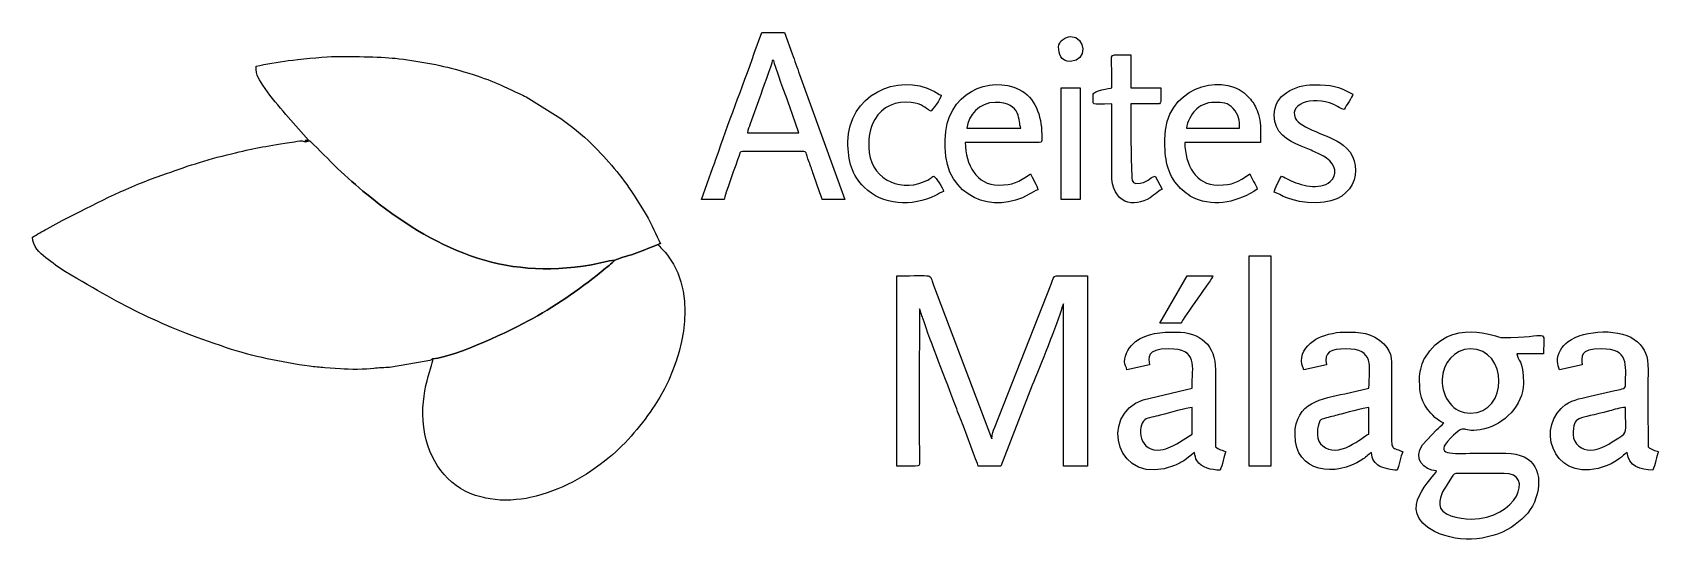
# Model space of a CAD drawing. Header units: centimetres. Extents: x -10.21 to -0.6, y 11.13 to 14.16.
import ezdxf

# ---------------------------------------------------------------- set-up
doc = ezdxf.new("R2010")
doc.units = ezdxf.units.CM
doc.header["$MEASUREMENT"] = 0
doc.layers.add('Capa 1', color=7, linetype='Continuous')

msp = doc.modelspace()

# ---------------------------------------------------------------- linework, layer by layer
at = {"layer": 'Capa 1', "color": 116}
for points, knots in [([(-6.25545, 13.17556), (-6.25545, 13.17556), (-6.12228, 13.17556), (-6.12228, 13.17556), (-6.12228, 13.17556), (-6.12044, 13.19767), (-6.04729, 13.39359), (-6.03499, 13.43056), (-6.03499, 13.43056), (-6.03016, 13.44509), (-6.02891, 13.46076), (-6.01289, 13.46076), (-6.01289, 13.46076), (-6.01289, 13.46076), (-5.65144, 13.46076), (-5.65144, 13.46076), (-5.65144, 13.46076), (-5.63581, 13.46076), (-5.63611, 13.44766), (-5.63162, 13.43303), (-5.63162, 13.43303), (-5.62826, 13.42206), (-5.62449, 13.41007), (-5.61954, 13.39757), (-5.61954, 13.39757), (-5.60944, 13.37207), (-5.60252, 13.3495), (-5.59381, 13.32347), (-5.59381, 13.32347), (-5.59381, 13.32347), (-5.55505, 13.21485), (-5.55505, 13.21485), (-5.55505, 13.21485), (-5.55074, 13.20275), (-5.54447, 13.18593), (-5.54205, 13.17556), (-5.54205, 13.17556), (-5.54205, 13.17556), (-5.40888, 13.17556), (-5.40888, 13.17556), (-5.40888, 13.17556), (-5.40888, 13.17556), (-5.6759, 13.9164), (-5.6759, 13.9164), (-5.6759, 13.9164), (-5.69066, 13.95574), (-5.70384, 13.99681), (-5.72003, 14.03866), (-5.72003, 14.03866), (-5.72003, 14.03866), (-5.76558, 14.16426), (-5.76558, 14.16426), (-5.76558, 14.16426), (-5.76558, 14.16426), (-5.89875, 14.16426), (-5.89875, 14.16426), (-5.89875, 14.16426), (-5.89875, 14.16426), (-5.94338, 14.0425), (-5.94338, 14.0425), (-5.94338, 14.0425), (-6.01393, 13.83917), (-6.0999, 13.62287), (-6.16684, 13.42449), (-6.16684, 13.42449), (-6.17398, 13.4033), (-6.18126, 13.38456), (-6.18826, 13.36509), (-6.18826, 13.36509), (-6.18826, 13.36509), (-6.25545, 13.17556), (-6.25545, 13.17556)], [0, 0, 0, 0, 0.0526316, 0.0526316, 0.0526316, 0.0526316, 0.1052632, 0.1052632, 0.1052632, 0.1052632, 0.1578947, 0.1578947, 0.1578947, 0.1578947, 0.2105263, 0.2105263, 0.2105263, 0.2105263, 0.2631579, 0.2631579, 0.2631579, 0.2631579, 0.3157895, 0.3157895, 0.3157895, 0.3157895, 0.3684211, 0.3684211, 0.3684211, 0.3684211, 0.4210526, 0.4210526, 0.4210526, 0.4210526, 0.4736842, 0.4736842, 0.4736842, 0.4736842, 0.5263158, 0.5263158, 0.5263158, 0.5263158, 0.5789474, 0.5789474, 0.5789474, 0.5789474, 0.6315789, 0.6315789, 0.6315789, 0.6315789, 0.6842105, 0.6842105, 0.6842105, 0.6842105, 0.7368421, 0.7368421, 0.7368421, 0.7368421, 0.7894737, 0.7894737, 0.7894737, 0.7894737, 0.8421053, 0.8421053, 0.8421053, 0.8421053, 0.8947368, 0.8947368, 0.8947368, 0.8947368, 1, 1, 1, 1]), ([(-4.14379, 14.0787), (-4.14379, 14.03755), (-4.1337, 13.99314), (-4.07245, 13.99314), (-4.07245, 13.99314), (-3.97308, 13.99314), (-3.98004, 14.14049), (-4.07245, 14.14049), (-4.07245, 14.14049), (-4.10434, 14.14049), (-4.14379, 14.11033), (-4.14379, 14.0787)], [0, 0, 0, 0, 0.25, 0.25, 0.25, 0.25, 0.5, 0.5, 0.5, 0.5, 1, 1, 1, 1]), ([(-3.8299, 13.83628), (-3.8386, 13.83555), (-3.93929, 13.81851), (-3.93929, 13.79825), (-3.93929, 13.79825), (-3.93929, 13.72626), (-3.95814, 13.74121), (-3.8299, 13.74121), (-3.8299, 13.74121), (-3.8299, 13.74121), (-3.8299, 13.32767), (-3.8299, 13.32767), (-3.8299, 13.32767), (-3.8299, 13.14849), (-3.69689, 13.12498), (-3.60248, 13.18594), (-3.60248, 13.18594), (-3.57627, 13.20286), (-3.54264, 13.23405), (-3.53027, 13.23735), (-3.53027, 13.23735), (-3.53027, 13.23735), (-3.57307, 13.31341), (-3.57307, 13.31341), (-3.57307, 13.31341), (-3.60832, 13.31048), (-3.6083, 13.27063), (-3.68722, 13.27063), (-3.68722, 13.27063), (-3.71154, 13.27063), (-3.71008, 13.29911), (-3.71118, 13.32274), (-3.71118, 13.32274), (-3.71785, 13.46701), (-3.71575, 13.59525), (-3.71575, 13.74121), (-3.71575, 13.74121), (-3.71575, 13.74121), (-3.55405, 13.74121), (-3.55405, 13.74121), (-3.55405, 13.74121), (-3.53096, 13.74121), (-3.53978, 13.77579), (-3.53978, 13.83628), (-3.53978, 13.83628), (-3.53978, 13.83628), (-3.71575, 13.83628), (-3.71575, 13.83628), (-3.71575, 13.83628), (-3.71575, 13.83628), (-3.71575, 14.03116), (-3.71575, 14.03116), (-3.71575, 14.03116), (-3.85459, 14.03116), (-3.8299, 14.05216), (-3.8299, 13.94085), (-3.8299, 13.94085), (-3.8299, 13.90599), (-3.8299, 13.87113), (-3.8299, 13.83628)], [0, 0, 0, 0, 0.0625, 0.0625, 0.0625, 0.0625, 0.125, 0.125, 0.125, 0.125, 0.1875, 0.1875, 0.1875, 0.1875, 0.25, 0.25, 0.25, 0.25, 0.3125, 0.3125, 0.3125, 0.3125, 0.375, 0.375, 0.375, 0.375, 0.4375, 0.4375, 0.4375, 0.4375, 0.5, 0.5, 0.5, 0.5, 0.5625, 0.5625, 0.5625, 0.5625, 0.625, 0.625, 0.625, 0.625, 0.6875, 0.6875, 0.6875, 0.6875, 0.75, 0.75, 0.75, 0.75, 0.8125, 0.8125, 0.8125, 0.8125, 0.875, 0.875, 0.875, 0.875, 1, 1, 1, 1]), ([(-5.83692, 13.99789), (-5.83692, 13.99789), (-5.82741, 13.99789), (-5.82741, 13.99789), (-5.82741, 13.99789), (-5.8269, 13.97487), (-5.73322, 13.72598), (-5.71802, 13.67942), (-5.71802, 13.67942), (-5.71802, 13.67942), (-5.67997, 13.57009), (-5.67997, 13.57009), (-5.67997, 13.57009), (-5.67997, 13.57009), (-5.98436, 13.57009), (-5.98436, 13.57009), (-5.98436, 13.57009), (-5.98256, 13.59162), (-5.97393, 13.60399), (-5.96707, 13.62411), (-5.96707, 13.62411), (-5.96707, 13.62411), (-5.9112, 13.78218), (-5.9112, 13.78218), (-5.9112, 13.78218), (-5.90237, 13.80746), (-5.83868, 13.97673), (-5.83692, 13.99789)], [0, 0, 0, 0, 0.125, 0.125, 0.125, 0.125, 0.25, 0.25, 0.25, 0.25, 0.375, 0.375, 0.375, 0.375, 0.5, 0.5, 0.5, 0.5, 0.625, 0.625, 0.625, 0.625, 0.75, 0.75, 0.75, 0.75, 1, 1, 1, 1]), ([(-5.38986, 13.5178), (-5.38986, 13.4017), (-5.36708, 13.3216), (-5.2936, 13.248), (-5.2936, 13.248), (-5.18794, 13.14215), (-5.00954, 13.1304), (-4.87145, 13.19932), (-4.87145, 13.19932), (-4.85869, 13.20569), (-4.83616, 13.21982), (-4.8239, 13.22309), (-4.8239, 13.22309), (-4.82554, 13.24287), (-4.87266, 13.30733), (-4.88097, 13.31341), (-4.88097, 13.31341), (-4.90122, 13.308), (-4.89977, 13.2961), (-4.94198, 13.27932), (-4.94198, 13.27932), (-5.09398, 13.21888), (-5.2662, 13.30593), (-5.2662, 13.48453), (-5.2662, 13.48453), (-5.2662, 13.54967), (-5.26333, 13.59115), (-5.23143, 13.64942), (-5.23143, 13.64942), (-5.1891, 13.72673), (-5.10204, 13.76078), (-5.01502, 13.75006), (-5.01502, 13.75006), (-4.94748, 13.74174), (-4.93935, 13.71924), (-4.89999, 13.69843), (-4.89999, 13.69843), (-4.89183, 13.7044), (-4.84019, 13.76923), (-4.83816, 13.7935), (-4.83816, 13.7935), (-4.85488, 13.79796), (-4.86228, 13.80741), (-4.87776, 13.81572), (-4.87776, 13.81572), (-5.1001, 13.93507), (-5.38986, 13.78488), (-5.38986, 13.5178)], [0, 0, 0, 0, 0.0769231, 0.0769231, 0.0769231, 0.0769231, 0.1538462, 0.1538462, 0.1538462, 0.1538462, 0.2307692, 0.2307692, 0.2307692, 0.2307692, 0.3076923, 0.3076923, 0.3076923, 0.3076923, 0.3846154, 0.3846154, 0.3846154, 0.3846154, 0.4615385, 0.4615385, 0.4615385, 0.4615385, 0.5384615, 0.5384615, 0.5384615, 0.5384615, 0.6153846, 0.6153846, 0.6153846, 0.6153846, 0.6923077, 0.6923077, 0.6923077, 0.6923077, 0.7692308, 0.7692308, 0.7692308, 0.7692308, 0.8461538, 0.8461538, 0.8461538, 0.8461538, 1, 1, 1, 1]), ([(-4.81439, 13.52731), (-4.81439, 13.52731), (-4.81439, 13.48453), (-4.81439, 13.48453), (-4.81439, 13.48453), (-4.81439, 13.18732), (-4.52347, 13.08381), (-4.31773, 13.2068), (-4.31773, 13.2068), (-4.30403, 13.21499), (-4.28111, 13.22942), (-4.26745, 13.2326), (-4.26745, 13.2326), (-4.26924, 13.25419), (-4.30005, 13.30839), (-4.31025, 13.32767), (-4.31025, 13.32767), (-4.38469, 13.27785), (-4.40943, 13.26112), (-4.50049, 13.26112), (-4.50049, 13.26112), (-4.62824, 13.26112), (-4.69549, 13.38092), (-4.69549, 13.51305), (-4.69549, 13.51305), (-4.69549, 13.51305), (-4.25794, 13.51305), (-4.25794, 13.51305), (-4.25794, 13.51305), (-4.23897, 13.51305), (-4.24367, 13.52651), (-4.24367, 13.56058), (-4.24367, 13.56058), (-4.24367, 13.6748), (-4.28371, 13.77971), (-4.37669, 13.82691), (-4.37669, 13.82691), (-4.54566, 13.9127), (-4.81439, 13.81008), (-4.81439, 13.52731)], [0, 0, 0, 0, 0.0909091, 0.0909091, 0.0909091, 0.0909091, 0.1818182, 0.1818182, 0.1818182, 0.1818182, 0.2727273, 0.2727273, 0.2727273, 0.2727273, 0.3636364, 0.3636364, 0.3636364, 0.3636364, 0.4545455, 0.4545455, 0.4545455, 0.4545455, 0.5454545, 0.5454545, 0.5454545, 0.5454545, 0.6363636, 0.6363636, 0.6363636, 0.6363636, 0.7272727, 0.7272727, 0.7272727, 0.7272727, 0.8181818, 0.8181818, 0.8181818, 0.8181818, 1, 1, 1, 1]), ([(-3.516, 13.53206), (-3.516, 13.41815), (-3.50382, 13.33183), (-3.43156, 13.25045), (-3.43156, 13.25045), (-3.41113, 13.22744), (-3.37154, 13.19679), (-3.34151, 13.18359), (-3.34151, 13.18359), (-3.21156, 13.1265), (-3.07896, 13.1638), (-2.96906, 13.23735), (-2.96906, 13.23735), (-2.9746, 13.26111), (-3.00583, 13.30177), (-3.01187, 13.32767), (-3.01187, 13.32767), (-3.08631, 13.27785), (-3.11104, 13.26112), (-3.20211, 13.26112), (-3.20211, 13.26112), (-3.33177, 13.26112), (-3.3971, 13.3807), (-3.3971, 13.51305), (-3.3971, 13.51305), (-3.3971, 13.51305), (-2.95004, 13.51305), (-2.95004, 13.51305), (-2.95004, 13.51305), (-2.95004, 13.58634), (-2.94388, 13.63444), (-2.96967, 13.70258), (-2.96967, 13.70258), (-2.98222, 13.73572), (-2.99456, 13.75333), (-3.01764, 13.77822), (-3.01764, 13.77822), (-3.01764, 13.77822), (-3.04651, 13.80641), (-3.04651, 13.80641), (-3.04651, 13.80641), (-3.18995, 13.92297), (-3.516, 13.83877), (-3.516, 13.53206)], [0, 0, 0, 0, 0.0833333, 0.0833333, 0.0833333, 0.0833333, 0.1666667, 0.1666667, 0.1666667, 0.1666667, 0.25, 0.25, 0.25, 0.25, 0.3333333, 0.3333333, 0.3333333, 0.3333333, 0.4166667, 0.4166667, 0.4166667, 0.4166667, 0.5, 0.5, 0.5, 0.5, 0.5833333, 0.5833333, 0.5833333, 0.5833333, 0.6666667, 0.6666667, 0.6666667, 0.6666667, 0.75, 0.75, 0.75, 0.75, 0.8333333, 0.8333333, 0.8333333, 0.8333333, 1, 1, 1, 1]), ([(-2.86919, 13.67466), (-2.86919, 13.57103), (-2.79141, 13.52428), (-2.70955, 13.49197), (-2.70955, 13.49197), (-2.68012, 13.48034), (-2.65754, 13.47054), (-2.62979, 13.45761), (-2.62979, 13.45761), (-2.59915, 13.44332), (-2.58496, 13.43867), (-2.55858, 13.41945), (-2.55858, 13.41945), (-2.50452, 13.38004), (-2.49114, 13.32073), (-2.53747, 13.28133), (-2.53747, 13.28133), (-2.60063, 13.22763), (-2.71671, 13.26049), (-2.78045, 13.29277), (-2.78045, 13.29277), (-2.79662, 13.30097), (-2.80887, 13.30933), (-2.82639, 13.31341), (-2.82639, 13.31341), (-2.83659, 13.29413), (-2.86739, 13.23993), (-2.86919, 13.21834), (-2.86919, 13.21834), (-2.83056, 13.20803), (-2.77714, 13.15655), (-2.61712, 13.15655), (-2.61712, 13.15655), (-2.36736, 13.15655), (-2.33082, 13.40167), (-2.46075, 13.49821), (-2.46075, 13.49821), (-2.54389, 13.55998), (-2.71676, 13.59507), (-2.74404, 13.65737), (-2.74404, 13.65737), (-2.78491, 13.75069), (-2.61463, 13.79682), (-2.49361, 13.7268), (-2.49361, 13.7268), (-2.47948, 13.71863), (-2.47495, 13.71248), (-2.45542, 13.70794), (-2.45542, 13.70794), (-2.442, 13.73327), (-2.40741, 13.78211), (-2.4031, 13.79825), (-2.4031, 13.79825), (-2.4976, 13.84823), (-2.52149, 13.85529), (-2.63615, 13.85529), (-2.63615, 13.85529), (-2.74673, 13.85529), (-2.86919, 13.79447), (-2.86919, 13.67466)], [0, 0, 0, 0, 0.0625, 0.0625, 0.0625, 0.0625, 0.125, 0.125, 0.125, 0.125, 0.1875, 0.1875, 0.1875, 0.1875, 0.25, 0.25, 0.25, 0.25, 0.3125, 0.3125, 0.3125, 0.3125, 0.375, 0.375, 0.375, 0.375, 0.4375, 0.4375, 0.4375, 0.4375, 0.5, 0.5, 0.5, 0.5, 0.5625, 0.5625, 0.5625, 0.5625, 0.625, 0.625, 0.625, 0.625, 0.6875, 0.6875, 0.6875, 0.6875, 0.75, 0.75, 0.75, 0.75, 0.8125, 0.8125, 0.8125, 0.8125, 0.875, 0.875, 0.875, 0.875, 1, 1, 1, 1]), ([(-4.12952, 13.17556), (-4.12952, 13.17556), (-4.01538, 13.17556), (-4.01538, 13.17556), (-4.01538, 13.17556), (-4.01538, 13.17556), (-4.01538, 13.83628), (-4.01538, 13.83628), (-4.01538, 13.83628), (-4.01538, 13.83628), (-4.12952, 13.83628), (-4.12952, 13.83628), (-4.12952, 13.83628), (-4.12952, 13.83628), (-4.12952, 13.17556), (-4.12952, 13.17556)], [0, 0, 0, 0, 0.2, 0.2, 0.2, 0.2, 0.4, 0.4, 0.4, 0.4, 0.6, 0.6, 0.6, 0.6, 1, 1, 1, 1]), ([(-4.51951, 13.75072), (-4.35658, 13.75072), (-4.38458, 13.63455), (-4.36732, 13.59861), (-4.36732, 13.59861), (-4.36732, 13.59861), (-4.68597, 13.59861), (-4.68597, 13.59861), (-4.68597, 13.59861), (-4.68, 13.67032), (-4.61129, 13.75072), (-4.51951, 13.75072)], [0, 0, 0, 0, 0.25, 0.25, 0.25, 0.25, 0.5, 0.5, 0.5, 0.5, 1, 1, 1, 1]), ([(-3.22113, 13.75072), (-3.17319, 13.75072), (-3.14433, 13.74931), (-3.11033, 13.7141), (-3.11033, 13.7141), (-3.07731, 13.67989), (-3.0737, 13.64174), (-3.0737, 13.59861), (-3.0737, 13.59861), (-3.0737, 13.59861), (-3.38759, 13.59861), (-3.38759, 13.59861), (-3.38759, 13.59861), (-3.38462, 13.63425), (-3.35525, 13.68383), (-3.33555, 13.70346), (-3.33555, 13.70346), (-3.3093, 13.72964), (-3.27333, 13.75072), (-3.22113, 13.75072)], [0, 0, 0, 0, 0.1666667, 0.1666667, 0.1666667, 0.1666667, 0.3333333, 0.3333333, 0.3333333, 0.3333333, 0.5, 0.5, 0.5, 0.5, 0.6666667, 0.6666667, 0.6666667, 0.6666667, 1, 1, 1, 1]), ([(-3.01662, 11.59745), (-3.01662, 11.59745), (-2.88821, 11.59745), (-2.88821, 11.59745), (-2.88821, 11.59745), (-2.88821, 11.59745), (-2.88821, 12.84283), (-2.88821, 12.84283), (-2.88821, 12.84283), (-2.88821, 12.84283), (-3.01662, 12.84283), (-3.01662, 12.84283), (-3.01662, 12.84283), (-3.01662, 12.84283), (-3.01662, 11.59745), (-3.01662, 11.59745)], [0, 0, 0, 0, 0.2, 0.2, 0.2, 0.2, 0.4, 0.4, 0.4, 0.4, 0.6, 0.6, 0.6, 0.6, 1, 1, 1, 1]), ([(-5.09974, 11.59745), (-4.9495, 11.59745), (-4.96553, 11.58639), (-4.96641, 11.64007), (-4.96641, 11.64007), (-4.97109, 11.92368), (-4.96658, 12.24431), (-4.96658, 12.52911), (-4.96658, 12.52911), (-4.96658, 12.52911), (-4.9609, 12.51576), (-4.9609, 12.51576), (-4.9609, 12.51576), (-4.95895, 12.5102), (-4.95873, 12.50862), (-4.9564, 12.50125), (-4.9564, 12.50125), (-4.95356, 12.49221), (-4.95047, 12.48326), (-4.94695, 12.47267), (-4.94695, 12.47267), (-4.90012, 12.33153), (-4.80893, 12.10373), (-4.75188, 11.94988), (-4.75188, 11.94988), (-4.73798, 11.91239), (-4.72248, 11.8734), (-4.70702, 11.83309), (-4.70702, 11.83309), (-4.70702, 11.83309), (-4.64116, 11.6565), (-4.64116, 11.6565), (-4.64116, 11.6565), (-4.63299, 11.63503), (-4.62454, 11.61954), (-4.61939, 11.59745), (-4.61939, 11.59745), (-4.61939, 11.59745), (-4.48622, 11.59745), (-4.48622, 11.59745), (-4.48622, 11.59745), (-4.48622, 11.59745), (-4.2994, 12.0762), (-4.2994, 12.0762), (-4.2994, 12.0762), (-4.2549, 12.18681), (-4.15344, 12.43441), (-4.12201, 12.54061), (-4.12201, 12.54061), (-4.12156, 12.54211), (-4.1202, 12.54645), (-4.1197, 12.54781), (-4.1197, 12.54781), (-4.11606, 12.55777), (-4.1191, 12.55157), (-4.11526, 12.55763), (-4.11526, 12.55763), (-4.11526, 12.55763), (-4.11526, 11.59745), (-4.11526, 11.59745), (-4.11526, 11.59745), (-4.11526, 11.59745), (-3.97258, 11.59745), (-3.97258, 11.59745), (-3.97258, 11.59745), (-3.97258, 11.59745), (-3.97258, 12.72399), (-3.97258, 12.72399), (-3.97258, 12.72399), (-3.97258, 12.72399), (-4.15806, 12.72399), (-4.15806, 12.72399), (-4.15806, 12.72399), (-4.17516, 12.72399), (-4.1785, 12.6991), (-4.18863, 12.67374), (-4.18863, 12.67374), (-4.18863, 12.67374), (-4.52154, 11.82763), (-4.52154, 11.82763), (-4.52154, 11.82763), (-4.53123, 11.80243), (-4.53854, 11.79237), (-4.53854, 11.75906), (-4.53854, 11.75906), (-4.5392, 11.76001), (-4.54008, 11.76272), (-4.54031, 11.76205), (-4.54031, 11.76205), (-4.54031, 11.76205), (-4.88372, 12.66896), (-4.88372, 12.66896), (-4.88372, 12.66896), (-4.91101, 12.74071), (-4.87079, 12.72399), (-5.09974, 12.72399), (-5.09974, 12.72399), (-5.09974, 12.72399), (-5.09974, 11.59745), (-5.09974, 11.59745)], [0, 0, 0, 0, 0.0384615, 0.0384615, 0.0384615, 0.0384615, 0.0769231, 0.0769231, 0.0769231, 0.0769231, 0.1153846, 0.1153846, 0.1153846, 0.1153846, 0.1538462, 0.1538462, 0.1538462, 0.1538462, 0.1923077, 0.1923077, 0.1923077, 0.1923077, 0.2307692, 0.2307692, 0.2307692, 0.2307692, 0.2692308, 0.2692308, 0.2692308, 0.2692308, 0.3076923, 0.3076923, 0.3076923, 0.3076923, 0.3461538, 0.3461538, 0.3461538, 0.3461538, 0.3846154, 0.3846154, 0.3846154, 0.3846154, 0.4230769, 0.4230769, 0.4230769, 0.4230769, 0.4615385, 0.4615385, 0.4615385, 0.4615385, 0.5, 0.5, 0.5, 0.5, 0.5384615, 0.5384615, 0.5384615, 0.5384615, 0.5769231, 0.5769231, 0.5769231, 0.5769231, 0.6153846, 0.6153846, 0.6153846, 0.6153846, 0.6538462, 0.6538462, 0.6538462, 0.6538462, 0.6923077, 0.6923077, 0.6923077, 0.6923077, 0.7307692, 0.7307692, 0.7307692, 0.7307692, 0.7692308, 0.7692308, 0.7692308, 0.7692308, 0.8076923, 0.8076923, 0.8076923, 0.8076923, 0.8461538, 0.8461538, 0.8461538, 0.8461538, 0.8846154, 0.8846154, 0.8846154, 0.8846154, 0.9230769, 0.9230769, 0.9230769, 0.9230769, 1, 1, 1, 1]), ([(-3.54454, 12.44355), (-3.54454, 12.44355), (-3.42088, 12.44355), (-3.42088, 12.44355), (-3.42088, 12.44355), (-3.40207, 12.47907), (-3.2352, 12.70695), (-3.23064, 12.72399), (-3.23064, 12.72399), (-3.23064, 12.72399), (-3.38283, 12.72399), (-3.38283, 12.72399), (-3.38283, 12.72399), (-3.38283, 12.72399), (-3.54454, 12.44355), (-3.54454, 12.44355)], [0, 0, 0, 0, 0.2, 0.2, 0.2, 0.2, 0.4, 0.4, 0.4, 0.4, 0.6, 0.6, 0.6, 0.6, 1, 1, 1, 1]), ([(-2.00836, 12.12983), (-2.00836, 12.05169), (-2.0101, 11.99985), (-1.96149, 11.93424), (-1.96149, 11.93424), (-1.94026, 11.90558), (-1.89856, 11.86179), (-1.86568, 11.85413), (-1.86568, 11.85413), (-1.87939, 11.83366), (-1.89169, 11.82829), (-1.90963, 11.8125), (-1.90963, 11.8125), (-1.90963, 11.8125), (-1.99136, 11.72307), (-1.99136, 11.72307), (-1.99136, 11.72307), (-2.04758, 11.64205), (-1.9881, 11.57555), (-1.90848, 11.56893), (-1.90848, 11.56893), (-1.91761, 11.53477), (-2.16583, 11.33548), (-1.91966, 11.21077), (-1.91966, 11.21077), (-1.76724, 11.13355), (-1.56374, 11.16033), (-1.44301, 11.25107), (-1.44301, 11.25107), (-1.38801, 11.29242), (-1.3428, 11.34092), (-1.32034, 11.40892), (-1.32034, 11.40892), (-1.27511, 11.54586), (-1.32335, 11.67446), (-1.49944, 11.67353), (-1.49944, 11.67353), (-1.56283, 11.6732), (-1.6263, 11.6735), (-1.68971, 11.6735), (-1.68971, 11.6735), (-1.81104, 11.6735), (-1.93071, 11.65661), (-1.82654, 11.76273), (-1.82654, 11.76273), (-1.72502, 11.86618), (-1.77008, 11.7829), (-1.62449, 11.81747), (-1.62449, 11.81747), (-1.51195, 11.84418), (-1.39484, 11.95695), (-1.39484, 12.08704), (-1.39484, 12.08704), (-1.39484, 12.23385), (-1.42891, 12.21516), (-1.43288, 12.26292), (-1.43288, 12.26292), (-1.43288, 12.26292), (-1.27594, 12.26292), (-1.27594, 12.26292), (-1.27594, 12.26292), (-1.27594, 12.42304), (-1.23254, 12.35799), (-1.51849, 12.35799), (-1.51849, 12.35799), (-1.5517, 12.35799), (-1.8273, 12.48952), (-1.97789, 12.23723), (-1.97789, 12.23723), (-1.99037, 12.21632), (-2.00836, 12.16086), (-2.00836, 12.12983)], [0, 0, 0, 0, 0.0526316, 0.0526316, 0.0526316, 0.0526316, 0.1052632, 0.1052632, 0.1052632, 0.1052632, 0.1578947, 0.1578947, 0.1578947, 0.1578947, 0.2105263, 0.2105263, 0.2105263, 0.2105263, 0.2631579, 0.2631579, 0.2631579, 0.2631579, 0.3157895, 0.3157895, 0.3157895, 0.3157895, 0.3684211, 0.3684211, 0.3684211, 0.3684211, 0.4210526, 0.4210526, 0.4210526, 0.4210526, 0.4736842, 0.4736842, 0.4736842, 0.4736842, 0.5263158, 0.5263158, 0.5263158, 0.5263158, 0.5789474, 0.5789474, 0.5789474, 0.5789474, 0.6315789, 0.6315789, 0.6315789, 0.6315789, 0.6842105, 0.6842105, 0.6842105, 0.6842105, 0.7368421, 0.7368421, 0.7368421, 0.7368421, 0.7894737, 0.7894737, 0.7894737, 0.7894737, 0.8421053, 0.8421053, 0.8421053, 0.8421053, 0.8947368, 0.8947368, 0.8947368, 0.8947368, 1, 1, 1, 1]), ([(-1.18082, 12.16785), (-1.18082, 12.16785), (-1.04765, 12.19637), (-1.04765, 12.19637), (-1.04765, 12.19637), (-1.05165, 12.24441), (-1.06518, 12.29144), (-0.9335, 12.29144), (-0.9335, 12.29144), (-0.76786, 12.29144), (-0.79083, 12.20175), (-0.79083, 12.07278), (-0.79083, 12.07278), (-0.79083, 12.0541), (-0.82563, 12.05137), (-0.85384, 12.04545), (-0.85384, 12.04545), (-0.85384, 12.04545), (-1.00003, 12.01094), (-1.00003, 12.01094), (-1.00003, 12.01094), (-1.0661, 11.99487), (-1.11499, 11.99063), (-1.16585, 11.94375), (-1.16585, 11.94375), (-1.16585, 11.94375), (-1.17083, 11.93922), (-1.17083, 11.93922), (-1.17083, 11.93922), (-1.32075, 11.79476), (-1.19855, 11.4815), (-0.89942, 11.60141), (-0.89942, 11.60141), (-0.82833, 11.6299), (-0.81584, 11.65515), (-0.78131, 11.67826), (-0.78131, 11.67826), (-0.77461, 11.59778), (-0.7004, 11.57368), (-0.62912, 11.57368), (-0.62912, 11.57368), (-0.6174, 11.59809), (-0.60522, 11.66345), (-0.59583, 11.68301), (-0.59583, 11.68301), (-0.60788, 11.68879), (-0.6145, 11.68867), (-0.62795, 11.69369), (-0.62795, 11.69369), (-0.6387, 11.69771), (-0.64764, 11.70483), (-0.65766, 11.71153), (-0.65766, 11.71153), (-0.65766, 11.86359), (-0.65847, 12.01588), (-0.6576, 12.16791), (-0.6576, 12.16791), (-0.65711, 12.25297), (-0.67581, 12.29122), (-0.72059, 12.33311), (-0.72059, 12.33311), (-0.81113, 12.41781), (-1.03619, 12.40488), (-1.12933, 12.33504), (-1.12933, 12.33504), (-1.16741, 12.30649), (-1.19472, 12.26611), (-1.19332, 12.21583), (-1.19332, 12.21583), (-1.1928, 12.19716), (-1.18454, 12.18382), (-1.18082, 12.16785)], [0, 0, 0, 0, 0.0526316, 0.0526316, 0.0526316, 0.0526316, 0.1052632, 0.1052632, 0.1052632, 0.1052632, 0.1578947, 0.1578947, 0.1578947, 0.1578947, 0.2105263, 0.2105263, 0.2105263, 0.2105263, 0.2631579, 0.2631579, 0.2631579, 0.2631579, 0.3157895, 0.3157895, 0.3157895, 0.3157895, 0.3684211, 0.3684211, 0.3684211, 0.3684211, 0.4210526, 0.4210526, 0.4210526, 0.4210526, 0.4736842, 0.4736842, 0.4736842, 0.4736842, 0.5263158, 0.5263158, 0.5263158, 0.5263158, 0.5789474, 0.5789474, 0.5789474, 0.5789474, 0.6315789, 0.6315789, 0.6315789, 0.6315789, 0.6842105, 0.6842105, 0.6842105, 0.6842105, 0.7368421, 0.7368421, 0.7368421, 0.7368421, 0.7894737, 0.7894737, 0.7894737, 0.7894737, 0.8421053, 0.8421053, 0.8421053, 0.8421053, 0.8947368, 0.8947368, 0.8947368, 0.8947368, 1, 1, 1, 1]), ([(-3.73953, 12.16785), (-3.73953, 12.16785), (-3.60637, 12.19637), (-3.60637, 12.19637), (-3.60637, 12.19637), (-3.60978, 12.23742), (-3.62962, 12.29144), (-3.49222, 12.29144), (-3.49222, 12.29144), (-3.31616, 12.29144), (-3.3543, 12.19257), (-3.3543, 12.05852), (-3.3543, 12.05852), (-3.3543, 12.05852), (-3.64276, 11.99033), (-3.64276, 11.99033), (-3.64276, 11.99033), (-3.9093, 11.90186), (-3.80476, 11.46246), (-3.45813, 11.60141), (-3.45813, 11.60141), (-3.43322, 11.61139), (-3.41699, 11.62035), (-3.39609, 11.63446), (-3.39609, 11.63446), (-3.39609, 11.63446), (-3.34003, 11.67826), (-3.34003, 11.67826), (-3.34003, 11.67826), (-3.33565, 11.65948), (-3.33493, 11.64529), (-3.32586, 11.63063), (-3.32586, 11.63063), (-3.29952, 11.5881), (-3.23754, 11.57368), (-3.18784, 11.57368), (-3.18784, 11.57368), (-3.17612, 11.59809), (-3.16394, 11.66345), (-3.15455, 11.68301), (-3.15455, 11.68301), (-3.16527, 11.68815), (-3.17309, 11.68932), (-3.18595, 11.6944), (-3.18595, 11.6944), (-3.19959, 11.69978), (-3.20639, 11.70485), (-3.21638, 11.71153), (-3.21638, 11.71153), (-3.21638, 11.86359), (-3.21713, 12.01584), (-3.21634, 12.16788), (-3.21634, 12.16788), (-3.21559, 12.31295), (-3.30391, 12.39126), (-3.44942, 12.39126), (-3.44942, 12.39126), (-3.53703, 12.39126), (-3.62, 12.38588), (-3.68801, 12.33501), (-3.68801, 12.33501), (-3.72384, 12.3082), (-3.75457, 12.25978), (-3.75312, 12.2157), (-3.75312, 12.2157), (-3.75253, 12.1979), (-3.74314, 12.1833), (-3.73953, 12.16785)], [0, 0, 0, 0, 0.0555556, 0.0555556, 0.0555556, 0.0555556, 0.1111111, 0.1111111, 0.1111111, 0.1111111, 0.1666667, 0.1666667, 0.1666667, 0.1666667, 0.2222222, 0.2222222, 0.2222222, 0.2222222, 0.2777778, 0.2777778, 0.2777778, 0.2777778, 0.3333333, 0.3333333, 0.3333333, 0.3333333, 0.3888889, 0.3888889, 0.3888889, 0.3888889, 0.4444444, 0.4444444, 0.4444444, 0.4444444, 0.5, 0.5, 0.5, 0.5, 0.5555556, 0.5555556, 0.5555556, 0.5555556, 0.6111111, 0.6111111, 0.6111111, 0.6111111, 0.6666667, 0.6666667, 0.6666667, 0.6666667, 0.7222222, 0.7222222, 0.7222222, 0.7222222, 0.7777778, 0.7777778, 0.7777778, 0.7777778, 0.8333333, 0.8333333, 0.8333333, 0.8333333, 0.8888889, 0.8888889, 0.8888889, 0.8888889, 1, 1, 1, 1]), ([(-2.70749, 12.22014), (-2.70749, 12.1908), (-2.69753, 12.184), (-2.69322, 12.16785), (-2.69322, 12.16785), (-2.69322, 12.16785), (-2.56005, 12.19637), (-2.56005, 12.19637), (-2.56005, 12.19637), (-2.57848, 12.27543), (-2.52985, 12.29144), (-2.44591, 12.29144), (-2.44591, 12.29144), (-2.27177, 12.29144), (-2.30798, 12.19168), (-2.30798, 12.05852), (-2.30798, 12.05852), (-2.30798, 12.05852), (-2.45166, 12.02624), (-2.45166, 12.02624), (-2.45166, 12.02624), (-2.58154, 11.99565), (-2.74553, 11.97905), (-2.74553, 11.78283), (-2.74553, 11.78283), (-2.74553, 11.55659), (-2.50203, 11.53227), (-2.34975, 11.63444), (-2.34975, 11.63444), (-2.32887, 11.64846), (-2.31266, 11.66558), (-2.29372, 11.67826), (-2.29372, 11.67826), (-2.29048, 11.6394), (-2.27325, 11.61274), (-2.24615, 11.59745), (-2.24615, 11.59745), (-2.22576, 11.58595), (-2.17341, 11.57368), (-2.14152, 11.57368), (-2.14152, 11.57368), (-2.13214, 11.59324), (-2.11995, 11.6586), (-2.10823, 11.68301), (-2.10823, 11.68301), (-2.18378, 11.71924), (-2.17482, 11.67106), (-2.17482, 11.86364), (-2.17482, 11.86364), (-2.17482, 11.94761), (-2.17482, 12.03159), (-2.17482, 12.11556), (-2.17482, 12.11556), (-2.17482, 12.22106), (-2.16452, 12.26448), (-2.22109, 12.32124), (-2.22109, 12.32124), (-2.28929, 12.38966), (-2.35973, 12.39126), (-2.45542, 12.39126), (-2.45542, 12.39126), (-2.5141, 12.39126), (-2.58459, 12.36992), (-2.62176, 12.34836), (-2.62176, 12.34836), (-2.66809, 12.32149), (-2.70749, 12.275), (-2.70749, 12.22014)], [0, 0, 0, 0, 0.0555556, 0.0555556, 0.0555556, 0.0555556, 0.1111111, 0.1111111, 0.1111111, 0.1111111, 0.1666667, 0.1666667, 0.1666667, 0.1666667, 0.2222222, 0.2222222, 0.2222222, 0.2222222, 0.2777778, 0.2777778, 0.2777778, 0.2777778, 0.3333333, 0.3333333, 0.3333333, 0.3333333, 0.3888889, 0.3888889, 0.3888889, 0.3888889, 0.4444444, 0.4444444, 0.4444444, 0.4444444, 0.5, 0.5, 0.5, 0.5, 0.5555556, 0.5555556, 0.5555556, 0.5555556, 0.6111111, 0.6111111, 0.6111111, 0.6111111, 0.6666667, 0.6666667, 0.6666667, 0.6666667, 0.7222222, 0.7222222, 0.7222222, 0.7222222, 0.7777778, 0.7777778, 0.7777778, 0.7777778, 0.8333333, 0.8333333, 0.8333333, 0.8333333, 0.8888889, 0.8888889, 0.8888889, 0.8888889, 1, 1, 1, 1]), ([(-1.70873, 11.91117), (-1.81124, 11.91117), (-1.87519, 11.99961), (-1.87519, 12.11081), (-1.87519, 12.11081), (-1.87519, 12.20417), (-1.80109, 12.29144), (-1.70873, 12.29144), (-1.70873, 12.29144), (-1.48516, 12.29144), (-1.4808, 11.91117), (-1.70873, 11.91117)], [0, 0, 0, 0, 0.25, 0.25, 0.25, 0.25, 0.5, 0.5, 0.5, 0.5, 1, 1, 1, 1]), ([(-3.55881, 11.69252), (-3.68035, 11.69252), (-3.67758, 11.85651), (-3.62512, 11.87763), (-3.62512, 11.87763), (-3.6045, 11.88592), (-3.5564, 11.89516), (-3.53406, 11.9007), (-3.53406, 11.9007), (-3.49865, 11.90949), (-3.38104, 11.94444), (-3.3543, 11.94444), (-3.3543, 11.94444), (-3.3543, 11.94444), (-3.3543, 11.78758), (-3.3543, 11.78758), (-3.3543, 11.78758), (-3.3543, 11.78758), (-3.44439, 11.73027), (-3.44439, 11.73027), (-3.44439, 11.73027), (-3.47295, 11.71305), (-3.51281, 11.69252), (-3.55881, 11.69252)], [0, 0, 0, 0, 0.1428571, 0.1428571, 0.1428571, 0.1428571, 0.2857143, 0.2857143, 0.2857143, 0.2857143, 0.4285714, 0.4285714, 0.4285714, 0.4285714, 0.5714286, 0.5714286, 0.5714286, 0.5714286, 0.7142857, 0.7142857, 0.7142857, 0.7142857, 1, 1, 1, 1]), ([(-2.50773, 11.69252), (-2.56297, 11.69252), (-2.61237, 11.72696), (-2.61237, 11.78283), (-2.61237, 11.78283), (-2.61237, 11.81513), (-2.61445, 11.82242), (-2.6025, 11.85377), (-2.6025, 11.85377), (-2.59484, 11.87384), (-2.59514, 11.87425), (-2.57179, 11.88013), (-2.57179, 11.88013), (-2.53989, 11.88815), (-2.51403, 11.89348), (-2.48452, 11.90223), (-2.48452, 11.90223), (-2.46371, 11.90841), (-2.3299, 11.94444), (-2.30798, 11.94444), (-2.30798, 11.94444), (-2.30798, 11.94444), (-2.30798, 11.78758), (-2.30798, 11.78758), (-2.30798, 11.78758), (-2.32693, 11.78253), (-2.33641, 11.77033), (-2.35168, 11.75996), (-2.35168, 11.75996), (-2.39213, 11.73247), (-2.45506, 11.69252), (-2.50773, 11.69252)], [0, 0, 0, 0, 0.1111111, 0.1111111, 0.1111111, 0.1111111, 0.2222222, 0.2222222, 0.2222222, 0.2222222, 0.3333333, 0.3333333, 0.3333333, 0.3333333, 0.4444444, 0.4444444, 0.4444444, 0.4444444, 0.5555556, 0.5555556, 0.5555556, 0.5555556, 0.6666667, 0.6666667, 0.6666667, 0.6666667, 0.7777778, 0.7777778, 0.7777778, 0.7777778, 1, 1, 1, 1]), ([(-1.00009, 11.69252), (-1.0459, 11.69252), (-1.09996, 11.72581), (-1.09996, 11.78283), (-1.09996, 11.78283), (-1.09996, 11.90064), (-1.07594, 11.87164), (-0.88495, 11.92444), (-0.88495, 11.92444), (-0.85808, 11.93187), (-0.82015, 11.94444), (-0.79083, 11.94444), (-0.79083, 11.94444), (-0.79083, 11.78366), (-0.77604, 11.80195), (-0.83075, 11.76569), (-0.83075, 11.76569), (-0.88041, 11.73277), (-0.93473, 11.69252), (-1.00009, 11.69252)], [0, 0, 0, 0, 0.1666667, 0.1666667, 0.1666667, 0.1666667, 0.3333333, 0.3333333, 0.3333333, 0.3333333, 0.5, 0.5, 0.5, 0.5, 0.6666667, 0.6666667, 0.6666667, 0.6666667, 1, 1, 1, 1]), ([(-1.70397, 11.28373), (-1.77541, 11.28373), (-1.88946, 11.30863), (-1.88946, 11.36929), (-1.88946, 11.36929), (-1.88946, 11.42924), (-1.86556, 11.45963), (-1.82576, 11.51953), (-1.82576, 11.51953), (-1.8184, 11.5306), (-1.80748, 11.55467), (-1.79434, 11.55467), (-1.79434, 11.55467), (-1.79434, 11.55467), (-1.50898, 11.55467), (-1.50898, 11.55467), (-1.50898, 11.55467), (-1.32617, 11.55467), (-1.43318, 11.28373), (-1.70397, 11.28373)], [0, 0, 0, 0, 0.1666667, 0.1666667, 0.1666667, 0.1666667, 0.3333333, 0.3333333, 0.3333333, 0.3333333, 0.5, 0.5, 0.5, 0.5, 0.6666667, 0.6666667, 0.6666667, 0.6666667, 1, 1, 1, 1])]:
    msp.add_open_spline(points, degree=3, knots=knots, dxfattribs=at)
at = {"layer": 'Capa 1', "color": 124}
msp.add_open_spline([(-8.60015, 13.51783), (-8.60015, 13.51783), (-8.57162, 13.52254), (-8.57162, 13.52254), (-8.57162, 13.52254), (-8.45857, 13.40949), (-8.35966, 13.30693), (-8.23586, 13.20696), (-8.23586, 13.20696), (-7.83827, 12.88591), (-7.44005, 12.6958), (-6.90541, 12.7892), (-6.90541, 12.7892), (-6.86113, 12.79693), (-6.80748, 12.81345), (-6.76755, 12.8175), (-6.76755, 12.8175), (-6.73139, 12.83323), (-6.67898, 12.84517), (-6.63818, 12.85943), (-6.63818, 12.85943), (-6.59604, 12.87415), (-6.55135, 12.8968), (-6.51227, 12.90861), (-6.51227, 12.90861), (-6.50284, 12.91492), (-6.50966, 12.91104), (-6.498, 12.91413), (-6.498, 12.91413), (-6.52887, 12.97243), (-6.54029, 13.01436), (-6.58864, 13.09448), (-6.58864, 13.09448), (-6.58864, 13.09448), (-6.654, 13.20028), (-6.654, 13.20028), (-6.654, 13.20028), (-6.73371, 13.32003), (-6.80614, 13.40452), (-6.90582, 13.50473), (-6.90582, 13.50473), (-6.95999, 13.55919), (-7.02673, 13.60976), (-7.08774, 13.65565), (-7.08774, 13.65565), (-7.08774, 13.65565), (-7.29372, 13.78252), (-7.29372, 13.78252), (-7.29372, 13.78252), (-7.30731, 13.78995), (-7.31892, 13.79654), (-7.3312, 13.8021), (-7.3312, 13.8021), (-7.47589, 13.86755), (-7.51983, 13.89241), (-7.69174, 13.94086), (-7.69174, 13.94086), (-7.80793, 13.9736), (-7.93459, 13.9974), (-8.06828, 14.01135), (-8.06828, 14.01135), (-8.15697, 14.02061), (-8.34375, 14.02479), (-8.44335, 14.02181), (-8.44335, 14.02181), (-8.5072, 14.0199), (-8.63822, 14.00431), (-8.69965, 13.99752), (-8.69965, 13.99752), (-8.75957, 13.99088), (-8.83428, 13.97765), (-8.89026, 13.96462), (-8.89026, 13.96462), (-8.89026, 13.90566), (-8.87418, 13.88844), (-8.837, 13.83247), (-8.837, 13.83247), (-8.80056, 13.77759), (-8.75619, 13.72997), (-8.715, 13.67871), (-8.715, 13.67871), (-8.715, 13.67871), (-8.58112, 13.52731), (-8.58112, 13.52731), (-8.58112, 13.52731), (-8.61465, 13.52731), (-8.59116, 13.5292), (-8.60015, 13.51783)], degree=3, knots=[0, 0, 0, 0, 0.0434783, 0.0434783, 0.0434783, 0.0434783, 0.0869565, 0.0869565, 0.0869565, 0.0869565, 0.1304348, 0.1304348, 0.1304348, 0.1304348, 0.173913, 0.173913, 0.173913, 0.173913, 0.2173913, 0.2173913, 0.2173913, 0.2173913, 0.2608696, 0.2608696, 0.2608696, 0.2608696, 0.3043478, 0.3043478, 0.3043478, 0.3043478, 0.3478261, 0.3478261, 0.3478261, 0.3478261, 0.3913043, 0.3913043, 0.3913043, 0.3913043, 0.4347826, 0.4347826, 0.4347826, 0.4347826, 0.4782609, 0.4782609, 0.4782609, 0.4782609, 0.5217391, 0.5217391, 0.5217391, 0.5217391, 0.5652174, 0.5652174, 0.5652174, 0.5652174, 0.6086957, 0.6086957, 0.6086957, 0.6086957, 0.6521739, 0.6521739, 0.6521739, 0.6521739, 0.6956522, 0.6956522, 0.6956522, 0.6956522, 0.7391304, 0.7391304, 0.7391304, 0.7391304, 0.7826087, 0.7826087, 0.7826087, 0.7826087, 0.826087, 0.826087, 0.826087, 0.826087, 0.8695652, 0.8695652, 0.8695652, 0.8695652, 0.9130435, 0.9130435, 0.9130435, 0.9130435, 1, 1, 1, 1], dxfattribs=at)
at = {"layer": 'Capa 1', "color": 114}
msp.add_open_spline([(-7.84395, 12.23185), (-7.70111, 12.24822), (-7.38288, 12.39911), (-7.25371, 12.47156), (-7.25371, 12.47156), (-7.09938, 12.55812), (-6.95722, 12.65751), (-6.82296, 12.76832), (-6.82296, 12.76832), (-6.80901, 12.77983), (-6.77564, 12.80635), (-6.76755, 12.8175), (-6.76755, 12.8175), (-6.80748, 12.81345), (-6.86113, 12.79693), (-6.90541, 12.7892), (-6.90541, 12.7892), (-7.44005, 12.6958), (-7.83827, 12.88591), (-8.23586, 13.20696), (-8.23586, 13.20696), (-8.35966, 13.30693), (-8.45857, 13.40949), (-8.57162, 13.52254), (-8.57162, 13.52254), (-8.57162, 13.52254), (-8.60015, 13.51783), (-8.60015, 13.51783), (-8.60015, 13.51783), (-8.62499, 13.52742), (-8.64032, 13.52169), (-8.66198, 13.51781), (-8.66198, 13.51781), (-8.67998, 13.51458), (-8.70456, 13.51238), (-8.72047, 13.50972), (-8.72047, 13.50972), (-8.85922, 13.48655), (-8.92388, 13.4749), (-9.06052, 13.44079), (-9.06052, 13.44079), (-9.22807, 13.39896), (-9.32129, 13.36447), (-9.47585, 13.30926), (-9.47585, 13.30926), (-9.68521, 13.23448), (-9.84304, 13.14789), (-10.03649, 13.05201), (-10.03649, 13.05201), (-10.03649, 13.05201), (-10.12535, 13.00297), (-10.12535, 13.00297), (-10.12535, 13.00297), (-10.15581, 12.98594), (-10.18515, 12.97041), (-10.21242, 12.95215), (-10.21242, 12.95215), (-10.21242, 12.89743), (-10.17206, 12.86106), (-10.13365, 12.83124), (-10.13365, 12.83124), (-10.09474, 12.80104), (-10.05891, 12.77288), (-10.0172, 12.74798), (-10.0172, 12.74798), (-9.65422, 12.53134), (-9.46586, 12.43289), (-9.06445, 12.29798), (-9.06445, 12.29798), (-8.91572, 12.24799), (-8.73479, 12.21108), (-8.57444, 12.18879), (-8.57444, 12.18879), (-8.54223, 12.18432), (-8.51559, 12.18389), (-8.48403, 12.17933), (-8.48403, 12.17933), (-8.48403, 12.17933), (-8.39091, 12.17258), (-8.39091, 12.17258), (-8.39091, 12.17258), (-8.34008, 12.16984), (-8.24039, 12.16833), (-8.19388, 12.17535), (-8.19388, 12.17535), (-8.1666, 12.17947), (-8.12705, 12.18), (-8.1009, 12.18224), (-8.1009, 12.18224), (-8.1009, 12.18224), (-7.88512, 12.21849), (-7.88512, 12.21849), (-7.88512, 12.21849), (-7.87112, 12.22213), (-7.85499, 12.22361), (-7.84395, 12.23185)], degree=3, knots=[0, 0, 0, 0, 0.04, 0.04, 0.04, 0.04, 0.08, 0.08, 0.08, 0.08, 0.12, 0.12, 0.12, 0.12, 0.16, 0.16, 0.16, 0.16, 0.2, 0.2, 0.2, 0.2, 0.24, 0.24, 0.24, 0.24, 0.28, 0.28, 0.28, 0.28, 0.32, 0.32, 0.32, 0.32, 0.36, 0.36, 0.36, 0.36, 0.4, 0.4, 0.4, 0.4, 0.44, 0.44, 0.44, 0.44, 0.48, 0.48, 0.48, 0.48, 0.52, 0.52, 0.52, 0.52, 0.56, 0.56, 0.56, 0.56, 0.6, 0.6, 0.6, 0.6, 0.64, 0.64, 0.64, 0.64, 0.68, 0.68, 0.68, 0.68, 0.72, 0.72, 0.72, 0.72, 0.76, 0.76, 0.76, 0.76, 0.8, 0.8, 0.8, 0.8, 0.84, 0.84, 0.84, 0.84, 0.88, 0.88, 0.88, 0.88, 0.92, 0.92, 0.92, 0.92, 1, 1, 1, 1], dxfattribs=at)
at = {"layer": 'Capa 1', "color": 65}
msp.add_open_spline([(-6.76755, 12.8175), (-6.77564, 12.80635), (-6.80901, 12.77983), (-6.82296, 12.76832), (-6.82296, 12.76832), (-6.95722, 12.65751), (-7.09938, 12.55812), (-7.25371, 12.47156), (-7.25371, 12.47156), (-7.38288, 12.39911), (-7.70111, 12.24822), (-7.84395, 12.23185), (-7.84395, 12.23185), (-7.84699, 12.1882), (-7.93581, 12.00321), (-7.89205, 11.78704), (-7.89205, 11.78704), (-7.85398, 11.59903), (-7.73555, 11.46037), (-7.56063, 11.41478), (-7.56063, 11.41478), (-7.54108, 11.40968), (-7.522, 11.40715), (-7.50506, 11.40377), (-7.50506, 11.40377), (-7.43168, 11.38913), (-7.3314, 11.39728), (-7.26842, 11.41202), (-7.26842, 11.41202), (-7.08061, 11.45595), (-6.94699, 11.53166), (-6.80164, 11.64899), (-6.80164, 11.64899), (-6.6985, 11.73223), (-6.60416, 11.84893), (-6.53124, 11.95866), (-6.53124, 11.95866), (-6.37419, 12.19501), (-6.26634, 12.59411), (-6.45241, 12.84086), (-6.45241, 12.84086), (-6.47887, 12.87594), (-6.50097, 12.8935), (-6.51227, 12.90861), (-6.51227, 12.90861), (-6.55135, 12.8968), (-6.59604, 12.87415), (-6.63818, 12.85943), (-6.63818, 12.85943), (-6.67898, 12.84517), (-6.73139, 12.83323), (-6.76755, 12.8175)], degree=3, knots=[0, 0, 0, 0, 0.0714286, 0.0714286, 0.0714286, 0.0714286, 0.1428571, 0.1428571, 0.1428571, 0.1428571, 0.2142857, 0.2142857, 0.2142857, 0.2142857, 0.2857143, 0.2857143, 0.2857143, 0.2857143, 0.3571429, 0.3571429, 0.3571429, 0.3571429, 0.4285714, 0.4285714, 0.4285714, 0.4285714, 0.5, 0.5, 0.5, 0.5, 0.5714286, 0.5714286, 0.5714286, 0.5714286, 0.6428571, 0.6428571, 0.6428571, 0.6428571, 0.7142857, 0.7142857, 0.7142857, 0.7142857, 0.7857143, 0.7857143, 0.7857143, 0.7857143, 0.8571429, 0.8571429, 0.8571429, 0.8571429, 1, 1, 1, 1], dxfattribs=at)

doc.saveas('drawing.dxf')
